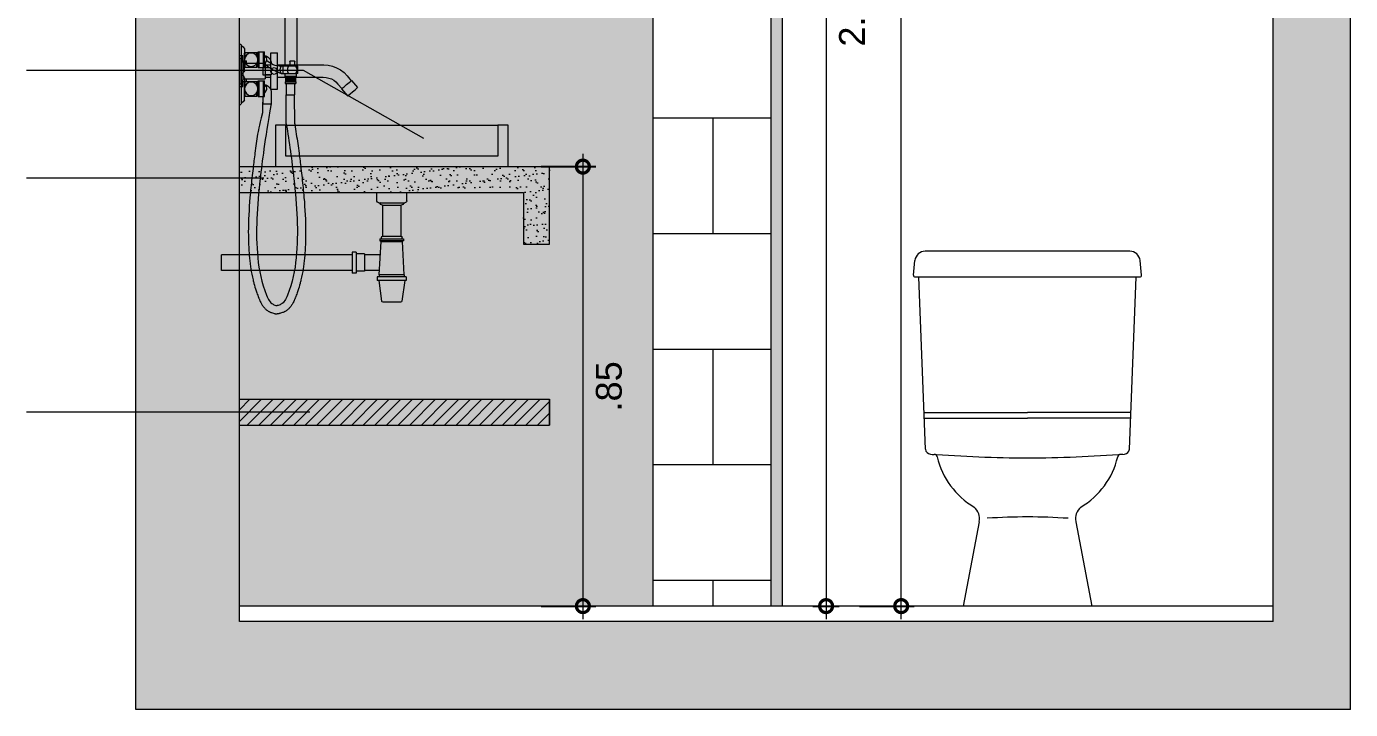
# Model space of a CAD drawing. Header units: metres. Extents: x 113 to 2416, y -346 to 476.
# Drawn here: x 296.889 to 299.451, y -164.881 to -163.56 of the extents above; entities that cross this region are included whole.
import ezdxf

# ---------------------------------------------------------------- set-up
doc = ezdxf.new("R2010")
doc.units = ezdxf.units.M
doc.header["$PDMODE"] = 34
doc.linetypes.add('0', pattern=[0])
doc.linetypes.add('CONTINU', pattern=[0])
doc.layers.get('0').update_dxf_attribs({"color": 250, "linetype": '0', "lineweight": 20})
doc.layers.get('Defpoints').update_dxf_attribs({"color": 6})
for name, color, linetype, lineweight in [('4', 253, 'Continuous', 9), ('corte', 250, 'Continuous', 20), ('DIMENSIONES', 5, 'Continuous', 5), ('SE-2', 252, 'Continuous', 9), ('SE-3', 253, 'Continuous', 5), ('SE-4', 254, 'Continuous', 0), ('textos', 7, 'Continuous', 0)]:
    doc.layers.add(name, color=color, linetype=linetype, lineweight=lineweight)
doc.layers.add('RELLENO SECCION', color=8, linetype='Continuous', lineweight=0, transparency=0.4)
doc.styles.add('ESC25-2mm', font='arial.ttf', dxfattribs={"height": 0.05})
doc.dimstyles.new('DIMS25', dxfattribs={"dimtxt": 0.05, "dimasz": 0.05, "dimexe": 0.025, "dimexo": 0.025, "dimgap": 0.025, "dimtad": 2, "dimzin": 4, "dimdsep": 46, "dimtxsty": 'ESC25-2mm', "dimblk": 'DOTSMALL', "dimcen": 0.025, "dimdle": 0.025, "dimclrd": 256, "dimclre": 256, "dimclrt": 1, "dimadec": 0, "dimazin": 0, "dimtfac": 1, "dimtix": 1, "dimtmove": 2, "dimatfit": 3, "dimfxl": 1, "dimtolj": 1, "dimtzin": 0, "dimlwd": -1, "dimarcsym": 0})

# ---------------------------------------------------------------- blocks, each defined once
blk = doc.blocks.new('A$C289e23ee')
at = {"layer": 'SE-3'}
for p, q in [((0.0163, 0.4792), (0.0163, 0.6674)), ((0.0403, 0.6674), (0.0403, 0.4792)), ((0.1182, 0.5132), (0.1182, 0.4916)), ((0.1244, 0.4076), (0.1244, 0.5195)), ((0.1284, 0.5218), (0.1256, 0.5218)), ((0.1284, 0.5218), (0.1284, 0.4054)), ((0.0209, 0.4792), (0.0209, 0.4884)), ((0.0214, 0.4889), (0.0304, 0.4889)), ((0.0309, 0.4884), (0.0309, 0.4792)), ((0.0757, 0.4903), (0.0797, 0.4835)), ((0.0797, 0.4764), (0.0797, 0.5067)), ((0.0917, 0.5067), (0.0797, 0.5067)), ((0.0817, 0.4764), (0.0817, 0.5067)), ((0.0897, 0.4764), (0.0897, 0.5067)), ((0.0917, 0.4764), (0.0917, 0.5067)), ((0.0917, 0.5047), (0.0932, 0.5047)), ((0.0932, 0.4966), (0.0932, 0.5047)), ((0.1167, 0.5056), (0.0942, 0.5056)), ((0.0942, 0.4985), (0.0942, 0.5056)), ((0.1167, 0.4976), (0.1167, 0.5056)), ((0.1182, 0.4791), (0.1182, 0.5041)), ((0.1182, 0.4701), (0.1182, 0.4916)), ((0.0148, 0.465), (0.0148, 0.4792)), ((0.0187, 0.4792), (0.0148, 0.4792)), ((0.0148, 0.465), (0.0183, 0.465)), ((0.0183, 0.465), (0.0183, 0.4593)), ((0.0209, 0.4792), (0.0309, 0.4792)), ((0.0404, 0.465), (0.0404, 0.4593)), ((0.0438, 0.465), (0.0438, 0.4792)), ((0.0669, 0.485), (0.0669, 0.4837)), ((0.067, 0.4747), (0.067, 0.4623)), ((0.0831, 0.4623), (0.067, 0.4623)), ((0.0917, 0.4764), (0.0797, 0.4764)), ((0.0831, 0.4764), (0.0831, 0.4623)), ((0.0932, 0.4784), (0.0917, 0.4784)), ((0.0932, 0.4784), (0.0932, 0.4866)), ((0.0942, 0.4776), (0.0942, 0.4846)), ((0.1167, 0.4776), (0.0942, 0.4776)), ((0.1167, 0.4776), (0.1167, 0.4855)), ((0.0183, 0.4593), (0.0404, 0.4593)), ((0.0395, 0.4492), (0.0192, 0.4492)), ((0.0192, 0.4492), (0.0192, 0.446)), ((0.0395, 0.446), (0.0192, 0.446)), ((0.0391, 0.4576), (0.0196, 0.4576)), ((0.0196, 0.4576), (0.0196, 0.4492)), ((0.0391, 0.4554), (0.0196, 0.4554)), ((0.0247, 0.4554), (0.0196, 0.45)), ((0.0223, 0.4554), (0.0196, 0.4525)), ((0.0196, 0.4554), (0.0254, 0.4492)), ((0.0196, 0.4529), (0.023, 0.4492)), ((0.0196, 0.4503), (0.0206, 0.4492)), ((0.0213, 0.4593), (0.0213, 0.4576)), ((0.0271, 0.4554), (0.0213, 0.4492)), ((0.0213, 0.446), (0.0213, 0.4238)), ((0.022, 0.4554), (0.0278, 0.4492)), ((0.0295, 0.4554), (0.0237, 0.4492)), ((0.0244, 0.4554), (0.0302, 0.4492)), ((0.0319, 0.4554), (0.0261, 0.4492)), ((0.0268, 0.4554), (0.0326, 0.4492)), ((0.0343, 0.4554), (0.0285, 0.4492)), ((0.0292, 0.4554), (0.035, 0.4492)), ((0.0367, 0.4554), (0.0308, 0.4492)), ((0.0316, 0.4554), (0.0374, 0.4492)), ((0.0391, 0.4554), (0.0332, 0.4492)), ((0.034, 0.4554), (0.0391, 0.45)), ((0.0391, 0.4529), (0.0356, 0.4492)), ((0.0364, 0.4554), (0.0391, 0.4525)), ((0.0374, 0.4593), (0.0374, 0.4576)), ((0.0374, 0.446), (0.0374, 0.4238)), ((0.0391, 0.4503), (0.038, 0.4492)), ((0.0391, 0.4576), (0.0391, 0.4492)), ((0.0395, 0.4492), (0.0395, 0.446)), ((0.0797, 0.4203), (0.0797, 0.4506)), ((0.0917, 0.4506), (0.0797, 0.4506)), ((0.0817, 0.4203), (0.0817, 0.4506)), ((0.0897, 0.4203), (0.0897, 0.4506)), ((0.0917, 0.4203), (0.0917, 0.4506)), ((0.0917, 0.4486), (0.0932, 0.4486)), ((0.0932, 0.4404), (0.0932, 0.4486)), ((0.1167, 0.4494), (0.0942, 0.4494)), ((0.0942, 0.4424), (0.0942, 0.4494)), ((0.1167, 0.4415), (0.1167, 0.4494)), ((0.1182, 0.457), (0.1182, 0.4355)), ((0.1182, 0.4229), (0.1182, 0.4479)), ((0.1182, 0.414), (0.1182, 0.4355)), ((0.0212, 0.3677), (0.0213, 0.4238)), ((0.0374, 0.4238), (0.0213, 0.4238)), ((0.0374, 0.4238), (0.0213, 0.4238)), ((0.0374, 0.3677), (0.0374, 0.4238)), ((0.0669, 0.4288), (0.0669, 0.4276)), ((0.0669, 0.4276), (0.067, 0.4062)), ((0.0757, 0.4342), (0.0797, 0.4274)), ((0.0917, 0.4203), (0.0797, 0.4203)), ((0.0831, 0.4203), (0.0831, 0.4062)), ((0.0932, 0.4223), (0.0917, 0.4223)), ((0.0932, 0.4223), (0.0932, 0.4304)), ((0.0942, 0.4214), (0.0942, 0.4285)), ((0.1167, 0.4214), (0.0942, 0.4214)), ((0.1167, 0.4214), (0.1167, 0.4294)), ((0.0831, 0.4062), (0.067, 0.4062)), ((0.1284, 0.4054), (0.1256, 0.4054))]:
    blk.add_line(p, q, dxfattribs=at)
blk.add_lwpolyline([(0.0797, 0.4835, -0.071353), (0.0476, 0.465), (0.0187, 0.465, -0.304926), (0.0187, 0.4792), (0.0476, 0.4792, 0.191936), (0.0757, 0.4903, 2.221989)], format="xyb", dxfattribs=at)
for centre in [(0.1052, 0.4916), (0.1052, 0.4354)]:
    blk.add_circle(centre, 0.013, dxfattribs=at)
for centre, radius, start, end in [((0.1304, 0.5066), 0.0138, 115.7896, 151.6564), ((0.1268, 0.5196), 0.00241, 117.9179, 181.9718), ((0.0214, 0.4884), 0.0005, 90, 180), ((0.0304, 0.4884), 0.0005, 0, 90), ((0.0819, 0.485), 0.015, 98.6054, 184.8176), ((0.0836, 0.4917), 0.00804, 118.8408, 190.0916), ((0.0944, 0.5044), 0.00123, 98.2734, 163.3894), ((0.1163, 0.5036), 0.00198, 12.6917, 77.3823), ((0.016, 0.4721), 0.0186, 337.6031, 22.3969), ((0.0304, 0.4721), 0.0186, 337.6031, 22.3969), ((0.0944, 0.4788), 0.00123, 196.6106, 261.7266), ((0.1163, 0.4795), 0.00198, 282.6177, 347.3083), ((0.1304, 0.4767), 0.0138, 208.3436, 244.2104), ((0.1304, 0.4505), 0.0138, 115.7896, 151.6564), ((0.0819, 0.4288), 0.015, 98.6054, 184.8176), ((0.0836, 0.4356), 0.00804, 118.8408, 190.0916), ((0.0944, 0.4482), 0.00123, 98.2734, 163.3894), ((0.1163, 0.4475), 0.00198, 12.6917, 77.3823), ((0.0944, 0.4227), 0.00123, 196.6106, 261.7266), ((0.1163, 0.4234), 0.00198, 282.6177, 347.3083), ((0.1304, 0.4205), 0.0138, 208.3436, 244.2104), ((0.1268, 0.4075), 0.00241, 178.0282, 242.0821)]:
    blk.add_arc(centre, radius, start, end, dxfattribs=at)
for points, knots in [([(0.0831, 0.4062), (0.0831, 0.4203), (0.0832, 0.3911), (0.0909, 0.3603), (0.0919, 0.3542), (0.0947, 0.3358), (0.0964, 0.3235), (0.0994, 0.3014), (0.1006, 0.2915), (0.1025, 0.2754), (0.1033, 0.2692), (0.1053, 0.2505), (0.1066, 0.2379), (0.1096, 0.2029), (0.1109, 0.1804), (0.1109, 0.1513), (0.1108, 0.1446), (0.1104, 0.1325), (0.1101, 0.1271), (0.1095, 0.1176), (0.1092, 0.1135), (0.1085, 0.1059), (0.1081, 0.1023), (0.1072, 0.0951), (0.1067, 0.0915), (0.105, 0.0806), (0.1036, 0.0733), (0.1013, 0.0636), (0.1007, 0.0613), (0.0989, 0.0544), (0.0975, 0.0497), (0.0954, 0.0436), (0.0949, 0.0421), (0.0933, 0.0377), (0.0922, 0.0347), (0.0908, 0.0312), (0.0906, 0.0307), (0.0901, 0.0295), (0.0898, 0.0289), (0.0893, 0.0276), (0.089, 0.027), (0.0881, 0.025), (0.0875, 0.0236), (0.0859, 0.0206), (0.085, 0.0189), (0.0827, 0.0154), (0.0814, 0.0137), (0.0788, 0.0107), (0.0775, 0.0094), (0.0747, 0.007), (0.0731, 0.0059), (0.0709, 0.0047), (0.0705, 0.0045), (0.0696, 0.004), (0.0692, 0.0038), (0.0679, 0.0032), (0.0671, 0.0029), (0.0649, 0.0021), (0.0637, 0.0017), (0.0613, 0.0011), (0.0603, 0.0008), (0.0593, 0.0006), (0.0593, 0.0006), (0.0554, 0)], [41.629918, 41.629918, 41.629918, 41.629918, 42.928722, 42.928722, 61.437102, 61.437102, 98.453861, 98.453861, 127.955376, 127.955376, 146.547837, 146.547837, 183.73276, 183.73276, 249.254211, 249.254211, 268.823386, 268.823386, 284.81681, 284.81681, 296.727341, 296.727341, 307.39578, 307.39578, 318.06422, 318.06422, 339.401099, 339.401099, 346.083273, 346.083273, 359.447622, 359.447622, 363.65488, 363.65488, 372.069395, 372.069395, 373.569943, 373.569943, 375.290075, 375.290075, 377.010207, 377.010207, 380.450472, 380.450472, 384.536051, 384.536051, 388.62163, 388.62163, 391.64909, 391.64909, 394.676549, 394.676549, 395.427196, 395.427196, 396.177844, 396.177844, 397.679139, 397.679139, 400.393432, 400.393432, 403.107724, 403.107724, 403.178078, 403.178078, 403.178078, 403.178078]), ([(0.067, 0.4062), (0.0793, 0.3324), (0.0909, 0.2468), (0.0995, 0.1328), (0.0843, 0.0538), (0.0679, 0.0192), (0.0581, 0.0168), (0.0554, 0.0161)], [39.057027, 39.057027, 39.057027, 39.057027, 146.515683, 299.464345, 373.744036, 395.107724, 403.178078, 403.178078, 403.178078, 403.178078]), ([(0.0212, 0.3677), (0.0211, 0.3673), (0.021, 0.3668), (0.02, 0.3603), (0.019, 0.3542), (0.0162, 0.3358), (0.0145, 0.3235), (0.0115, 0.3014), (0.0103, 0.2915), (0.0084, 0.2754), (0.0076, 0.2692), (0.0056, 0.2505), (0.0043, 0.2379), (0.0013, 0.2029), (0, 0.1804), (0, 0.1513), (0.0001, 0.1446), (0.0005, 0.1325), (0.0008, 0.1271), (0.0014, 0.1176), (0.0017, 0.1135), (0.0024, 0.1059), (0.0028, 0.1023), (0.0037, 0.0951), (0.0042, 0.0915), (0.0059, 0.0806), (0.0073, 0.0733), (0.0096, 0.0636), (0.0102, 0.0613), (0.012, 0.0544), (0.0134, 0.0497), (0.0155, 0.0436), (0.016, 0.0421), (0.0176, 0.0377), (0.0187, 0.0347), (0.0201, 0.0312), (0.0203, 0.0307), (0.0208, 0.0295), (0.0211, 0.0289), (0.0216, 0.0276), (0.0219, 0.027), (0.0228, 0.025), (0.0234, 0.0236), (0.025, 0.0206), (0.0259, 0.0189), (0.0282, 0.0154), (0.0294, 0.0137), (0.0321, 0.0107), (0.0334, 0.0094), (0.0362, 0.007), (0.0378, 0.0059), (0.04, 0.0047), (0.0404, 0.0045), (0.0413, 0.004), (0.0417, 0.0038), (0.043, 0.0032), (0.0438, 0.0029), (0.046, 0.0021), (0.0472, 0.0017), (0.0496, 0.0011), (0.0506, 0.0008), (0.0515, 0.0006), (0.0516, 0.0006), (0.0554, 0)], [41.629918, 41.629918, 41.629918, 41.629918, 42.928722, 42.928722, 61.437102, 61.437102, 98.453861, 98.453861, 127.955376, 127.955376, 146.547837, 146.547837, 183.73276, 183.73276, 249.254211, 249.254211, 268.823386, 268.823386, 284.81681, 284.81681, 296.727341, 296.727341, 307.39578, 307.39578, 318.06422, 318.06422, 339.401099, 339.401099, 346.083273, 346.083273, 359.447622, 359.447622, 363.65488, 363.65488, 372.069395, 372.069395, 373.569943, 373.569943, 375.290075, 375.290075, 377.010207, 377.010207, 380.450472, 380.450472, 384.536051, 384.536051, 388.62163, 388.62163, 391.64909, 391.64909, 394.676549, 394.676549, 395.427196, 395.427196, 396.177844, 396.177844, 397.679139, 397.679139, 400.393432, 400.393432, 403.107724, 403.107724, 403.178078, 403.178078, 403.178078, 403.178078]), ([(0.0374, 0.3677), (0.0316, 0.3324), (0.02, 0.2468), (0.0114, 0.1328), (0.0266, 0.0538), (0.043, 0.0192), (0.0528, 0.0168), (0.0554, 0.0161)], [39.057027, 39.057027, 39.057027, 39.057027, 146.515683, 299.464345, 373.744036, 395.107724, 403.178078, 403.178078, 403.178078, 403.178078])]:
    blk.add_open_spline(points, degree=3, knots=knots, dxfattribs=at)
blk = doc.blocks.new('A$C3dfb1af3')
at = {"layer": 'SE-2'}
for points in [[(0.2286, 0.0612), (0.2286, 0.0612), (0.2286, 0.0617), (0.2286, 0.0617)], [(0.2286, 0.0612), (0.2286, 0.0612), (0.2286, 0.0617), (0.2286, 0.0617)], [(0.2286, 0.0599), (0.2286, 0.0599), (0.2286, 0.0612), (0.2286, 0.0612)], [(0.2286, 0.0599), (0.2286, 0.0599), (0.2286, 0.0612), (0.2286, 0.0612)], [(0.2286, 0.0599), (0.2286, 0.0577), (0.2286, 0.0577), (0.2286, 0.0599)], [(0.2286, 0.0599), (0.2286, 0.0577), (0.2286, 0.0577), (0.2286, 0.0599)], [(0.2286, 0.0577), (0.2286, 0.0549), (0.2286, 0.0549), (0.2286, 0.0577)], [(0.2286, 0.0577), (0.2286, 0.0549), (0.2286, 0.0549), (0.2286, 0.0577)], [(0.2286, 0.0549), (0.2286, 0.0517), (0.2286, 0.0517), (0.2286, 0.0549)], [(0.2286, 0.0549), (0.2286, 0.0517), (0.2286, 0.0517), (0.2286, 0.0549)], [(0.2286, 0.0517), (0.2286, 0.0482), (0.2286, 0.0482), (0.2286, 0.0517)], [(0.2286, 0.0517), (0.2286, 0.0482), (0.2286, 0.0482), (0.2286, 0.0517)], [(0.2286, 0.0482), (0.2286, 0.0447), (0.2286, 0.0447), (0.2286, 0.0482)], [(0.2286, 0.0482), (0.2286, 0.0447), (0.2286, 0.0447), (0.2286, 0.0482)], [(0.2286, 0.0447), (0.2286, 0.0414), (0.2286, 0.0414), (0.2286, 0.0447)], [(0.2286, 0.0447), (0.2286, 0.0414), (0.2286, 0.0414), (0.2286, 0.0447)], [(0.2286, 0.0414), (0.2286, 0.0386), (0.2286, 0.0386), (0.2286, 0.0414)], [(0.2286, 0.0414), (0.2286, 0.0386), (0.2286, 0.0386), (0.2286, 0.0414)], [(0.2286, 0.0386), (0.2286, 0.0365), (0.2286, 0.0365), (0.2286, 0.0386)], [(0.2286, 0.0386), (0.2286, 0.0365), (0.2286, 0.0365), (0.2286, 0.0386)], [(0.2286, 0.0365), (0.2286, 0.0351), (0.2286, 0.0351), (0.2286, 0.0365)], [(0.2286, 0.0365), (0.2286, 0.0351), (0.2286, 0.0351), (0.2286, 0.0365)], [(0.2286, 0.0351), (0.2286, 0.0347), (0.2286, 0.0347), (0.2286, 0.0351)], [(0.2286, 0.0351), (0.2286, 0.0347), (0.2286, 0.0347), (0.2286, 0.0351)]]:
    blk.add_hatch(color=256, dxfattribs=at).paths.add_polyline_path(points)
for p, q in [((0.1555, 0.0832), (0.1546, 0.0832)), ((0.1546, 0.0482), (0.1546, 0.0832)), ((0.1579, 0.0832), (0.1555, 0.0832)), ((0.1611, 0.0832), (0.1579, 0.0832)), ((0.1644, 0.0832), (0.1611, 0.0832)), ((0.1668, 0.0832), (0.1644, 0.0832)), ((0.1676, 0.0832), (0.1668, 0.0832)), ((0.1676, 0.0547), (0.1676, 0.0832)), ((0.2216, 0.0741), (0.2216, 0.0782)), ((0.2286, 0.0782), (0.2216, 0.0782)), ((0.2286, 0.0741), (0.2286, 0.0782)), ((0.0403, 0.0546), (0.0326, 0.0503)), ((0.0484, 0.0577), (0.0403, 0.0546)), ((0.0569, 0.0596), (0.0484, 0.0577)), ((0.0652, 0.0602), (0.0569, 0.0596)), ((0.1546, 0.0602), (0.0652, 0.0602)), ((0.1555, 0.0514), (0.1546, 0.0482)), ((0.1579, 0.0538), (0.1555, 0.0514)), ((0.1611, 0.0547), (0.1579, 0.0538)), ((0.1644, 0.0538), (0.1611, 0.0547)), ((0.1644, 0.0538), (0.1644, 0.0538)), ((0.1668, 0.0514), (0.1644, 0.0538)), ((0.1668, 0.0538), (0.1656, 0.0526)), ((0.1676, 0.0547), (0.1668, 0.0538)), ((0.1676, 0.0482), (0.1668, 0.0514)), ((0.1786, 0.0602), (0.1676, 0.0602)), ((0.1786, 0.0547), (0.1676, 0.0547)), ((0.1786, 0.0632), (0.1786, 0.0612)), ((0.2216, 0.0632), (0.1786, 0.0632)), ((0.1786, 0.0612), (0.1786, 0.0557)), ((0.1786, 0.0557), (0.1786, 0.0482)), ((0.2146, 0.0655), (0.2146, 0.0682)), ((0.2216, 0.0682), (0.2146, 0.0682)), ((0.2146, 0.0632), (0.2146, 0.0655)), ((0.2216, 0.0657), (0.2216, 0.0741)), ((0.2216, 0.0657), (0.2216, 0.0633)), ((0.2251, 0.0657), (0.2216, 0.0657)), ((0.2216, 0.0633), (0.2216, 0.0569)), ((0.2216, 0.0569), (0.2216, 0.0482)), ((0.2251, 0.0732), (0.2251, 0.0698)), ((0.2286, 0.0732), (0.2251, 0.0732)), ((0.2251, 0.0698), (0.2251, 0.0607)), ((0.2251, 0.0607), (0.2251, 0.0482)), ((0.2286, 0.0732), (0.2286, 0.0741)), ((0.2286, 0.0732), (0.2286, 0.0698)), ((0.2286, 0.0698), (0.2286, 0.0607)), ((0.2286, 0.0607), (0.2286, 0.0482)), ((0.0116, 0.0299), (0, 0.0161)), ((0.0129, 0.0288), (0.0116, 0.0299)), ((0.0199, 0.0391), (0.012, 0.0295)), ((0.0164, 0.0258), (0.0129, 0.0288)), ((0.0211, 0.0218), (0.0164, 0.0258)), ((0.0257, 0.045), (0.0199, 0.0391)), ((0.0326, 0.0503), (0.0257, 0.045)), ((0.0417, 0.027), (0.0378, 0.023)), ((0.0459, 0.0302), (0.0417, 0.027)), ((0.0504, 0.0328), (0.0459, 0.0302)), ((0.0553, 0.0346), (0.0504, 0.0328)), ((0.0604, 0.0358), (0.0553, 0.0346)), ((0.0661, 0.0362), (0.0604, 0.0358)), ((0.1546, 0.0362), (0.0661, 0.0362)), ((0.1546, 0.0482), (0.1555, 0.0449)), ((0.1546, 0.0132), (0.1546, 0.0482)), ((0.1555, 0.0449), (0.1579, 0.0425)), ((0.1579, 0.0425), (0.1611, 0.0417)), ((0.1611, 0.0417), (0.1644, 0.0425)), ((0.1644, 0.0425), (0.1668, 0.0449)), ((0.1644, 0.0425), (0.1644, 0.0425)), ((0.1656, 0.0437), (0.1668, 0.0425)), ((0.1668, 0.0449), (0.1676, 0.0482)), ((0.1668, 0.0425), (0.1676, 0.0417)), ((0.1676, 0.0132), (0.1676, 0.0417)), ((0.1786, 0.0417), (0.1676, 0.0417)), ((0.1786, 0.0362), (0.1676, 0.0362)), ((0.1786, 0.0482), (0.1786, 0.0407)), ((0.1786, 0.0407), (0.1786, 0.0352)), ((0.1786, 0.0352), (0.1786, 0.0332)), ((0.2216, 0.0332), (0.1786, 0.0332)), ((0.2146, 0.0308), (0.2146, 0.0332)), ((0.2146, 0.0282), (0.2146, 0.0308)), ((0.2216, 0.0282), (0.2146, 0.0282)), ((0.2216, 0.0482), (0.2216, 0.0394)), ((0.2216, 0.0394), (0.2216, 0.033)), ((0.2216, 0.033), (0.2216, 0.0307)), ((0.2216, 0.0222), (0.2216, 0.0307)), ((0.2251, 0.0307), (0.2216, 0.0307)), ((0.2251, 0.0482), (0.2251, 0.0357)), ((0.2251, 0.0357), (0.2251, 0.0265)), ((0.2251, 0.0265), (0.2251, 0.0232)), ((0.2286, 0.0482), (0.2286, 0.0357)), ((0.2286, 0.0357), (0.2286, 0.0265)), ((0.2286, 0.0265), (0.2286, 0.0232)), ((0.0013, 0.015), (0, 0.0161)), ((0.0048, 0.0121), (0.0013, 0.015)), ((0.0096, 0.008), (0.0048, 0.0121)), ((0.0144, 0.004), (0.0096, 0.008)), ((0.0179, 0.0011), (0.0144, 0.004)), ((0.0192, 0), (0.0179, 0.0011)), ((0.0307, 0.0138), (0.0192, 0)), ((0.0259, 0.0178), (0.0211, 0.0218)), ((0.0294, 0.0149), (0.0259, 0.0178)), ((0.0307, 0.0138), (0.0294, 0.0149)), ((0.0378, 0.023), (0.0303, 0.0141)), ((0.1555, 0.0132), (0.1546, 0.0132)), ((0.1579, 0.0132), (0.1555, 0.0132)), ((0.1611, 0.0132), (0.1579, 0.0132)), ((0.1644, 0.0132), (0.1611, 0.0132)), ((0.1668, 0.0132), (0.1644, 0.0132)), ((0.1676, 0.0132), (0.1668, 0.0132)), ((0.2216, 0.0182), (0.2216, 0.0222)), ((0.2286, 0.0182), (0.2216, 0.0182)), ((0.2286, 0.0232), (0.2251, 0.0232)), ((0.2286, 0.0222), (0.2286, 0.0232)), ((0.2286, 0.0182), (0.2286, 0.0222))]:
    blk.add_line(p, q, dxfattribs=at)
blk = doc.blocks.new('_DotSmall')
at = {"color": 0, "linetype": 'ByBlock', "lineweight": 13, "const_width": 0.5}
blk.add_lwpolyline([(-0.0625, 0, 1), (0.0625, 0, 1)], format="xyb", close=True, dxfattribs=at)
blk = doc.blocks.new('*D402')
at = {"layer": 'Defpoints', "color": 0, "transparency": 16777216}
for p in [(297.8602, -163.8314), (297.8602, -164.6814), (297.9656, -164.6814)]:
    blk.add_point(p, dxfattribs=at)
at = {"layer": 'DIMENSIONES', "transparency": 16777216}
blk.add_line((297.9656, -163.8064), (297.9656, -164.7064), dxfattribs=at)
at = {"layer": 'DIMENSIONES', "lineweight": -2, "transparency": 16777216}
for p, q in [((297.8852, -163.8314), (297.9906, -163.8314)), ((297.8852, -164.6814), (297.9906, -164.6814))]:
    blk.add_line(p, q, dxfattribs=at)
at = {"layer": 'DIMENSIONES', "transparency": 16777216, "xscale": 0.05, "yscale": 0.05, "zscale": 0.05}
for p, rotation in [((297.9656, -163.8314), 90), ((297.9656, -164.6814), 270)]:
    blk.add_blockref('_DotSmall', p, dxfattribs=dict(at, rotation=rotation))
at = {"layer": 'DIMENSIONES', "color": 5, "lineweight": 13, "transparency": 16777216, "insert": (298.0161, -164.2564), "char_height": 0.05, "attachment_point": 5, "rotation": 90, "style": 'ESC25-2mm'}
blk.add_mtext('\\A1;.85', dxfattribs=at)
blk = doc.blocks.new('*D404')
at = {"layer": 'Defpoints', "color": 0, "transparency": 16777216}
for p in [(298.3389, -162.3814), (298.3855, -164.6814), (298.4362, -164.6814)]:
    blk.add_point(p, dxfattribs=at)
at = {"layer": 'DIMENSIONES', "transparency": 16777216}
blk.add_line((298.4362, -162.3564), (298.4362, -164.7064), dxfattribs=at)
at = {"layer": 'DIMENSIONES', "lineweight": -2, "transparency": 16777216}
for p, q in [((298.3639, -162.3814), (298.4612, -162.3814)), ((298.4105, -164.6814), (298.4612, -164.6814))]:
    blk.add_line(p, q, dxfattribs=at)
at = {"layer": 'DIMENSIONES', "transparency": 16777216, "xscale": 0.05, "yscale": 0.05, "zscale": 0.05}
for p, rotation in [((298.4362, -162.3814), 90), ((298.4362, -164.6814), 270)]:
    blk.add_blockref('_DotSmall', p, dxfattribs=dict(at, rotation=rotation))
at = {"layer": 'DIMENSIONES', "color": 5, "lineweight": 13, "transparency": 16777216, "insert": (298.4867, -163.5314), "char_height": 0.05, "attachment_point": 5, "rotation": 90, "style": 'ESC25-2mm'}
blk.add_mtext('\\A1;2.30', dxfattribs=at)
blk = doc.blocks.new('*D405')
at = {"layer": 'Defpoints', "color": 0, "transparency": 16777216}
for p in [(298.4585, -161.6814), (298.5815, -161.6814), (298.4761, -164.6814)]:
    blk.add_point(p, dxfattribs=at)
at = {"layer": 'DIMENSIONES', "transparency": 16777216}
blk.add_line((298.5815, -164.7064), (298.5815, -161.6564), dxfattribs=at)
at = {"layer": 'DIMENSIONES', "lineweight": -2, "transparency": 16777216}
for p, q in [((298.4835, -161.6814), (298.6065, -161.6814)), ((298.5011, -164.6814), (298.6065, -164.6814))]:
    blk.add_line(p, q, dxfattribs=at)
at = {"layer": 'DIMENSIONES', "transparency": 16777216, "xscale": 0.05, "yscale": 0.05, "zscale": 0.05}
for p, rotation in [((298.5815, -161.6814), 90), ((298.5815, -164.6814), 270)]:
    blk.add_blockref('_DotSmall', p, dxfattribs=dict(at, rotation=rotation))
at = {"layer": 'DIMENSIONES', "color": 5, "lineweight": 13, "transparency": 16777216, "insert": (298.632, -163.1814), "char_height": 0.05, "attachment_point": 5, "rotation": 90, "style": 'ESC25-2mm'}
blk.add_mtext('\\A1;3.00', dxfattribs=at)
blk = doc.blocks.new('A$Cd6cad6a8')
at = {"layer": 'SE-2'}
for p, q in [((0, 0.1959), (0, 0.2125)), ((0.0581, 0.2125), (0, 0.2125)), ((0.0581, 0.1957), (0.0581, 0.2125)), ((0.0542, 0.1925), (0.004, 0.1925)), ((0.0471, 0.1879), (0.0111, 0.1879)), ((0.0113, 0.1879), (0.0113, 0.1281)), ((0.0469, 0.1879), (0.0469, 0.1281)), ((0.0049, 0.0528), (0.0086, 0.1173)), ((0.0521, 0.1228), (0.0061, 0.1228)), ((0.0061, 0.1228), (0.0061, 0.1191)), ((0.0061, 0.1191), (0.0521, 0.1191)), ((0.0075, 0.1173), (0.0075, 0.1191)), ((0.0507, 0.1173), (0.0075, 0.1173)), ((0.009, 0.1228), (0.0091, 0.1254)), ((0.0463, 0.1281), (0.0119, 0.1281)), ((0.0492, 0.1228), (0.0491, 0.1254)), ((0.0533, 0.0528), (0.0496, 0.1173)), ((0.0507, 0.1173), (0.0507, 0.1191)), ((0.0521, 0.1228), (0.0521, 0.1191)), ((0.0509, 0.0917), (0.0816, 0.0917)), ((0.0816, 0.0934), (0.0977, 0.0934)), ((0.0816, 0.0934), (0.0816, 0.0599)), ((0.0977, 0.0967), (0.0977, 0.0566)), ((0.0977, 0.0967), (0.1054, 0.0967)), ((0.1054, 0.0967), (0.1054, 0.0566)), ((0.1054, 0.0917), (0.3587, 0.0917)), ((0.3587, 0.0616), (0.3587, 0.0917)), ((0.0049, 0.0528), (0.0533, 0.0528)), ((0.0049, 0.0528), (0.0049, 0.049)), ((0.0528, 0.0616), (0.0816, 0.0616)), ((0.0533, 0.0528), (0.0533, 0.049)), ((0.0816, 0.0599), (0.0977, 0.0599)), ((0.0977, 0.0566), (0.1054, 0.0566)), ((0.1054, 0.0616), (0.3587, 0.0616)), ((0.0011, 0.049), (0.0571, 0.049)), ((0.0011, 0.049), (0.0011, 0.042)), ((0.0011, 0.042), (0.0571, 0.042)), ((0.004, 0.042), (0.0094, 0.0024)), ((0.0542, 0.042), (0.0488, 0.0024)), ((0.0571, 0.049), (0.0571, 0.042)), ((0.0122, 0), (0.046, 0))]:
    blk.add_line(p, q, dxfattribs=at)
for centre, radius, start, end in [((0.004, 0.1965), 0.004, 187.7004, 270), ((0.0111, 0.1929), 0.005, 180, 270), ((0.0471, 0.1929), 0.005, 270, 0), ((0.0542, 0.1965), 0.004, 270, 348.1597), ((0.0119, 0.1253), 0.0028, 90, 176.8638), ((0.0463, 0.1253), 0.0028, 3.1362, 90), ((0.0122, 0.0028), 0.0028, 187.7232, 270), ((0.046, 0.0028), 0.0028, 270, 352.2768)]:
    blk.add_arc(centre, radius, start, end, dxfattribs=at)

msp = doc.modelspace()

# ---------------------------------------------------------------- hatches: boundary and pattern name
at = {"true_color": 0xdac8a9, "transparency": 33554534}
h = msp.add_hatch(dxfattribs=at)
h.set_pattern_fill('AR-B816', color=9, scale=0.0011)
h.set_pattern_definition([(0, (-84.89596, -160.83168), (0, 0.22352), []), (90, (-84.89596, -160.83168), (-0.22352, 0.22352), [0.22352, -0.22352])])
h.paths.add_polyline_path([(297.3009, -161.6814), (297.3009, -161.9314), (297.3309, -161.9314), (297.3309, -161.9814), (297.3109, -161.9814), (297.3109, -162.3814), (298.1009, -162.3814), (298.1009, -164.6814), (298.33, -164.6814), (298.33, -162.3814), (298.3504, -162.3814), (298.3504, -161.6814)])
at = {"layer": 'RELLENO SECCION', "linetype": 'CONTINU', "transparency": 33554483}
h = msp.add_hatch(color=256, dxfattribs=at)
h.dxf.hatch_style = 1
h.paths.add_polyline_path([(297.3009, -163.8814), (297.1009, -163.8814), (297.1009, -161.2895), (297.3009, -161.2895)])
h = msp.add_hatch(color=256, dxfattribs=at)
h.dxf.hatch_style = 1
h.paths.add_polyline_path([(299.4509, -164.7114), (299.3009, -164.7114), (299.3009, -161.2895), (299.4509, -161.2895)])
at = {"layer": 'RELLENO SECCION', "linetype": 'CONTINU', "true_color": 0xdddedf, "transparency": 33554610}
h = msp.add_hatch(color=254, dxfattribs=at)
h.dxf.hatch_style = 1
h.paths.add_polyline_path([(297.3909, -163.7514), (297.3709, -163.7514), (297.3709, -163.8314), (297.8209, -163.8314), (297.8209, -163.7514), (297.8009, -163.7514), (297.8009, -163.8114), (297.3909, -163.8114)])
at = {"layer": 'RELLENO SECCION', "linetype": 'CONTINU', "transparency": 33554483}
h = msp.add_hatch(color=256, dxfattribs=at)
h.dxf.hatch_style = 1
h.paths.add_polyline_path([(297.7509, -163.8814), (297.5509, -163.8814)], flags=17)
h.paths.add_polyline_path([(297.1009, -163.8814), (297.3009, -163.8814), (297.3009, -164.7114), (299.3009, -164.7114), (299.3009, -164.7414), (299.3009, -164.7264), (299.3009, -164.7114), (299.4509, -164.7114), (299.4509, -164.8814), (297.1009, -164.8814)])
at = {"layer": 'SE-2'}
h = msp.add_hatch(dxfattribs=at)
h.set_pattern_fill('AR-SAND', color=256, scale=0.0005)
h.set_pattern_definition([(37.5, (-135.46905, -169.797342), (-0.00080001565, 0.0244706619), [0, -0.019304, 0, -0.02159, 0, -0.0206375]), (7.5, (-135.46905, -169.797342), (0.0224761642, 0.035841255), [0, -0.010414, 0, -0.017399, 0, -0.0066675]), (327.5, (-135.48467, -169.797342), (0.0395496185, 7.18592e-05), [0, -0.00635, 0, -0.02286, 0, -0.029845]), (317.5, (-135.48467, -169.797342), (0.0381778226, 0.0111464662), [0, -0.003175, 0, -0.014986, 0, -0.017145])])
h.paths.add_polyline_path([(297.8509, -163.8814), (297.8509, -163.9814), (297.9009, -163.9814), (297.9009, -163.8314), (297.3009, -163.8314), (297.3009, -163.8814)])
h = msp.add_hatch(dxfattribs=at)
h.set_pattern_fill('LINE', color=256, scale=0.005, angle=45)
h.set_pattern_definition([(45, (295.253436, -164.306353), (-0.01122532, 0.01122532), [])])
h.paths.add_polyline_path([(297.3009, -164.2814), (297.9009, -164.2814), (297.9009, -164.3314), (297.3009, -164.3314)])
at = {"layer": 'SE-3', "transparency": 33554518}
h = msp.add_hatch(color=256, dxfattribs=at)
h.dxf.hatch_style = 1
h.set_gradient(color1=(202, 249, 252), color2=(229, 255, 255), tint=1, name='CYLINDER')
h.paths.add_polyline_path([(298.33, -164.6814), (298.3509, -164.6814), (298.3509, -162.3814), (298.33, -162.3814)])
at = {"layer": 'SE-4', "transparency": 33554518}
h = msp.add_hatch(color=256, dxfattribs=at)
h.dxf.hatch_style = 1
h.set_gradient(color1=(202, 249, 252), color2=(229, 255, 255), tint=1, name='CYLINDER')
h.paths.add_polyline_path([(297.3009, -164.6814), (298.1009, -164.6814), (298.1009, -162.3814), (297.3009, -162.3814)])

# ---------------------------------------------------------------- linework, layer by layer
at = {"layer": '4'}
msp.add_line((297.3909, -163.7514), (297.8009, -163.7514), dxfattribs=at)
at = {"layer": 'corte'}
for p, q in [((297.1009, -164.8814), (297.1009, -161.2895)), ((297.3009, -164.7114), (297.3009, -161.2895)), ((299.3009, -164.7114), (299.3009, -161.2895)), ((299.4509, -164.7114), (299.4509, -161.2895)), ((299.3009, -164.6814), (297.3009, -164.6814)), ((299.4509, -164.8814), (299.4509, -164.6814)), ((299.3009, -164.7114), (297.3009, -164.7114)), ((299.4509, -164.8814), (297.1009, -164.8814))]:
    msp.add_line(p, q, dxfattribs=at)
at = {"layer": 'SE-2'}
for p, q in [((297.3009, -163.8314), (297.9009, -163.8314)), ((297.9009, -163.9814), (297.9009, -163.8314)), ((297.3009, -163.8814), (297.8509, -163.8814)), ((297.8509, -163.8814), (297.8509, -163.9814)), ((297.8509, -163.9814), (297.9009, -163.9814)), ((297.3009, -164.2814), (297.9009, -164.2814)), ((297.9009, -164.3314), (297.9009, -164.2814)), ((297.9009, -164.2814), (297.9009, -164.3314)), ((297.3009, -164.3314), (297.9009, -164.3314))]:
    msp.add_line(p, q, dxfattribs=at)
msp.add_lwpolyline([(297.3909, -163.7514), (297.3709, -163.7514), (297.3709, -163.8314), (297.8209, -163.8314), (297.8209, -163.7514), (297.8009, -163.7514), (297.8009, -163.8114), (297.3909, -163.8114)], close=True, dxfattribs=at)
at = {"layer": 'SE-3'}
for p, q in [((299.0238, -163.9949), (298.628, -163.9949)), ((298.6052, -164.0416), (298.6081, -164.0129)), ((299.0465, -164.0416), (299.0437, -164.0129)), ((299.0436, -164.0449), (298.6082, -164.0449)), ((298.6286, -164.3778), (298.6156, -164.0449)), ((299.0231, -164.3778), (299.0361, -164.0449)), ((298.6254, -164.3069), (298.8259, -164.3069)), ((298.6599, -164.3069), (298.8259, -164.3069)), ((298.9918, -164.3069), (298.8259, -164.3069)), ((299.0263, -164.3069), (298.8259, -164.3069)), ((298.6259, -164.3179), (298.8259, -164.3179)), ((299.0258, -164.3179), (298.8259, -164.3179)), ((298.6414, -164.3879), (298.6455, -164.3879)), ((299.0103, -164.3879), (299.0062, -164.3879)), ((298.7326, -164.5181), (298.7015, -164.6814)), ((298.9191, -164.5181), (298.9503, -164.6814))]:
    msp.add_line(p, q, dxfattribs=at)
msp.add_lwpolyline([(298.33, -164.6814), (298.33, -162.3814), (298.3509, -162.3814), (298.3509, -164.6814)], dxfattribs=at)
for centre, radius, start, end in [((298.628, -164.0149), 0.02, 90, 174.2894), ((299.0238, -164.0149), 0.02, 5.7106, 90), ((298.6082, -164.0419), 0.003, 174.2894, 270), ((299.0436, -164.0419), 0.003, 270, 5.7106), ((298.6386, -164.3774), 0.01, 182.5858, 265.9148), ((298.8524, -161.384), 3.011, 265.9148, 269.4947), ((298.6455, -164.3939), 0.006, 10.3165, 90), ((298.7993, -161.384), 3.011, 270.5053, 274.0852), ((299.0062, -164.3939), 0.006, 90, 169.6835), ((299.0131, -164.3774), 0.01, 274.0852, 357.4142), ((298.8009, -164.3578), 0.1536, 193.1856, 239.3681), ((298.8508, -164.3578), 0.1536, 300.6319, 346.8144), ((298.7031, -164.5126), 0.03, 349.5347, 49.2293), ((298.9486, -164.5126), 0.03, 130.7707, 190.4653), ((298.8259, -165.6985), 1.1895, 86.2167, 93.7483)]:
    msp.add_arc(centre, radius, start, end, dxfattribs=at)
at = {"layer": 'SE-4'}
msp.add_lwpolyline([(297.9009, -164.6814), (297.3009, -164.6814), (297.3009, -162.3814), (298.1009, -162.3814), (298.1009, -164.6814)], dxfattribs=at)
at = {"layer": 'textos'}
for p, q in [((296.8893, -163.645), (297.4246, -163.645)), ((297.4246, -163.645), (297.6571, -163.7766)), ((296.8891, -163.8532), (297.3482, -163.8532)), ((296.8891, -164.3059), (297.4376, -164.3059))]:
    msp.add_line(p, q, dxfattribs=at)

# ---------------------------------------------------------------- block references
at = {"layer": 'SE-2', "xscale": -1}
for name, p in [('A$C3dfb1af3', (297.5295, -163.6947)), ('A$Cd6cad6a8', (297.6249, -164.0938))]:
    msp.add_blockref(name, p, dxfattribs=at)
at = {"layer": 'SE-3', "xscale": -1}
msp.add_blockref('A$C289e23ee', (297.4292, -164.1164), dxfattribs=at)

# ---------------------------------------------------------------- dimensions: what is measured, and where the dimension line sits
at = {"layer": 'DIMENSIONES', "lineweight": 13}
for base, p1, p2, picture, middle in [((298.5815, -161.6814), (298.4761, -164.6814), (298.4585, -161.6814), '*D405', (298.632, -163.1814)), ((298.4362, -164.6814), (298.3389, -162.3814), (298.3855, -164.6814), '*D404', (298.4867, -163.5314)), ((297.9656, -164.6814), (297.8602, -163.8314), (297.8602, -164.6814), '*D402', (298.0161, -164.2564))]:
    dim = msp.add_linear_dim(base=base, p1=p1, p2=p2, angle=90, dimstyle='DIMS25', override={"dimclrt": 5}, dxfattribs=at)
    dim.commit()
    dim.dimension.update_dxf_attribs({"geometry": picture, "text_midpoint": middle})

doc.saveas('drawing.dxf')
